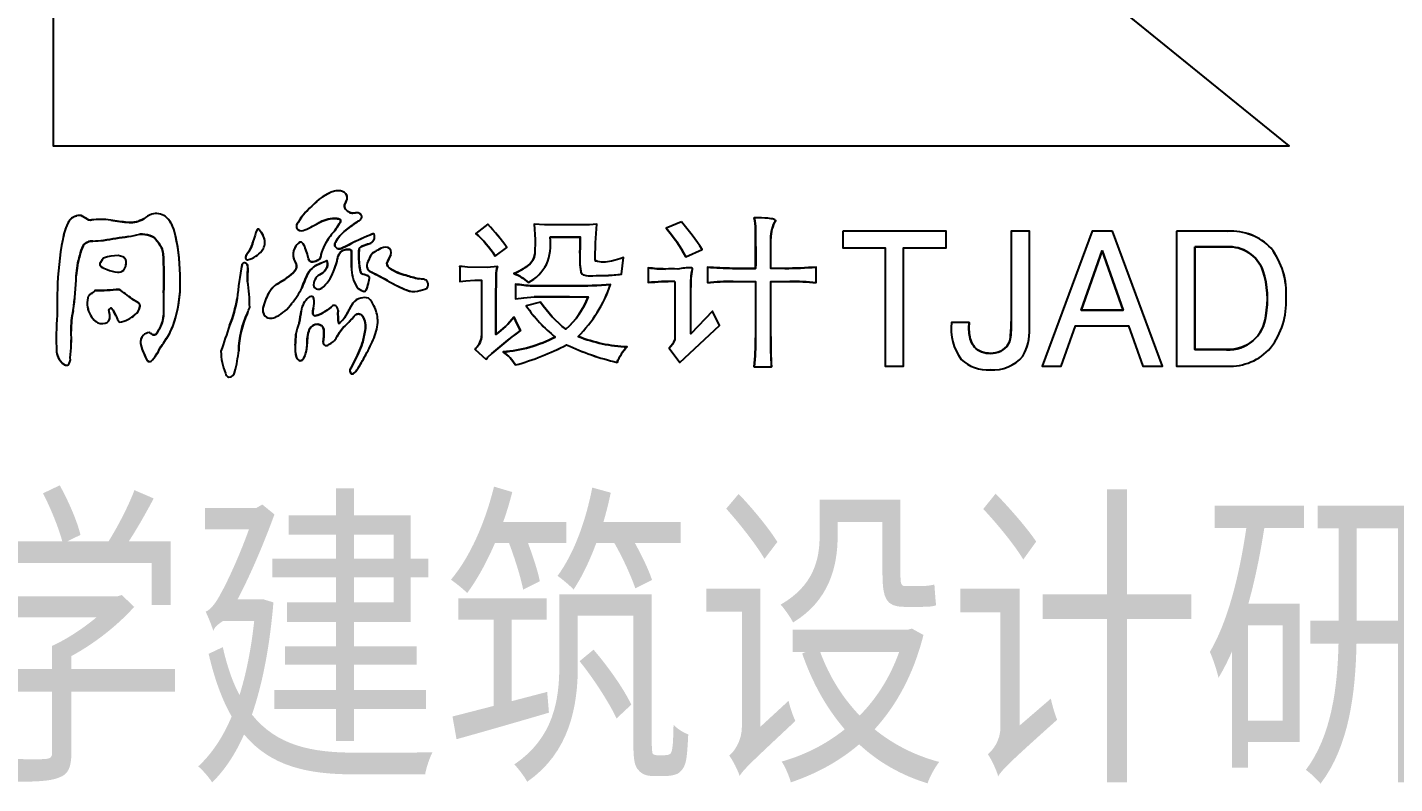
# Model space of a CAD drawing. Header units: inches. Extents: x -867 to 118033, y 946789 to 1030889.
# Drawn here: x 111656 to 114580, y 980387 to 982005 of the extents above; entities that cross this region are included whole.
import ezdxf

# ---------------------------------------------------------------- set-up
doc = ezdxf.new("R2010")
doc.units = ezdxf.units.IN
doc.header["$MEASUREMENT"] = 0
doc.styles.add('TKZ1_tjhts.shx', font='tjromant.shx', dxfattribs={"bigfont": 'tjhts.shx'})

msp = doc.modelspace()

# ---------------------------------------------------------------- linework, layer by layer
at = {"color": 7}
for p, q in [((114353.9, 981751.6), (111711.3, 983898.9)), ((111711.3, 983898.9), (111711.3, 981751.6)), ((111711.3, 981751.6), (114353.9, 981751.6)), ((113054.3, 981589.2), (113022, 981575.3)), ((112640.8, 981583.6), (112614.6, 981564.2)), ((112761.9, 981582.4), (112739.5, 981583.6)), ((112739.5, 981583.6), (112742, 981550.8)), ((112781.4, 981582.2), (112761.9, 981582.4)), ((112808.2, 981582.2), (112781.4, 981582.2)), ((112836.4, 981582.2), (112808.2, 981582.2)), ((112858.2, 981582.7), (112836.4, 981582.2)), ((112873.7, 981583.6), (112858.2, 981582.7)), ((112871, 981544.3), (112873.7, 981583.6)), ((113620.6, 981568.6), (113399.3, 981568.6)), ((113399.3, 981568.6), (113399.3, 981533.6)), ((113620.6, 981533.6), (113620.6, 981568.6)), ((113799, 981568.6), (113759.6, 981568.6)), ((113759.6, 981568.6), (113759.6, 981376)), ((113799, 981360.2), (113799, 981568.6)), ((113932.9, 981568.6), (113825.8, 981280.3)), ((113976.1, 981568.6), (113932.9, 981568.6)), ((114083.5, 981280.3), (113976.1, 981568.6)), ((114223.1, 981568.6), (114113.3, 981568.6)), ((114113.3, 981568.6), (114113.3, 981280.3)), ((112656.2, 981515.6), (112681.4, 981533.9)), ((112742, 981550.8), (112741, 981520.1)), ((112869.9, 981511.5), (112871, 981544.3)), ((113063.6, 981514.3), (113099.1, 981529.6)), ((113245.6, 981489.3), (113245.6, 981553.1)), ((113399.3, 981533.6), (113490.3, 981533.6)), ((113490.3, 981533.6), (113490.3, 981280.3)), ((113529.6, 981280.3), (113529.6, 981533.6)), ((113529.6, 981533.6), (113620.6, 981533.6)), ((114152.5, 981535.3), (114152.5, 981315.5)), ((114219.9, 981535.3), (114152.5, 981535.3)), ((111815.5, 981507.9), (111811.9, 981501.7)), ((111818.4, 981510.9), (111815.5, 981507.9)), ((111827, 981514.3), (111818.4, 981510.9)), ((111834.3, 981515.8), (111827, 981514.3)), ((111849.9, 981516.6), (111834.3, 981515.8)), ((111859.7, 981514.3), (111849.9, 981516.6)), ((112870.2, 981507.8), (112869.9, 981511.5)), ((112870.6, 981505.9), (112870.2, 981507.8)), ((112874.7, 981504), (112870.6, 981505.9)), ((112883.6, 981502.4), (112874.7, 981504)), ((112892.2, 981502.7), (112883.6, 981502.4)), ((112904.6, 981504.8), (112892.2, 981502.7)), ((112913.1, 981507), (112904.6, 981504.8)), ((112922.9, 981510.1), (112913.1, 981507)), ((112930.8, 981512.9), (112922.9, 981510.1)), ((112926.2, 981476.8), (112930.8, 981512.9)), ((113954.4, 981527.3), (113909.2, 981400.1)), ((113999, 981400.1), (113954.4, 981527.3)), ((112580.7, 981493.5), (112580.7, 981461.6)), ((112585.3, 981493.5), (112580.7, 981493.5)), ((112596.9, 981492.1), (112585.3, 981493.5)), ((112639.4, 981491.1), (112596.9, 981492.1)), ((112660.9, 981493.5), (112639.4, 981491.1)), ((112983.4, 981490.7), (112983.4, 981458.8)), ((113109.9, 981492.1), (113109.9, 981458.8)), ((113275.4, 981489.3), (113245.6, 981489.3)), ((113342.8, 981458.8), (113342.8, 981492.1)), ((112580.7, 981461.6), (112593.6, 981462.7)), ((112593.6, 981462.7), (112612.4, 981464.2)), ((112612.4, 981464.2), (112626.9, 981464.4)), ((112626.9, 981464.4), (112627, 981345.1)), ((112699.5, 981456.1), (112699.5, 981424.1)), ((113040.4, 981461.6), (113040.4, 981336.8)), ((113074.4, 981349.3), (113074.4, 981448.2)), ((113165.4, 981461.5), (113213.2, 981461.6)), ((113213.2, 981461.6), (113213.2, 981340.9)), ((113245.6, 981461.6), (113286, 981461.6)), ((113245.6, 981343.7), (113245.6, 981461.6)), ((112699.5, 981424.1), (112717.3, 981426.6)), ((112717.3, 981426.6), (112739.6, 981428.2)), ((112753.4, 981417.2), (112722.6, 981408.9)), ((111830.1, 981400.5), (111834.7, 981404.8)), ((111834.7, 981404.8), (111839, 981400.2)), ((113120.7, 981397.8), (113074.4, 981349.3)), ((113136.1, 981367.3), (113120.7, 981397.8)), ((113909.2, 981400.1), (113999, 981400.1)), ((113051.2, 981288.3), (113136.1, 981367.3)), ((113669.8, 981373.7), (113632.2, 981373.7)), ((113866.3, 981280.3), (113897.1, 981366.4)), ((113897.1, 981366.4), (114010.5, 981366.4)), ((114010.5, 981366.4), (114041.1, 981280.3)), ((112613.1, 981316), (112636.2, 981295.2)), ((113028.1, 981318.7), (113051.2, 981288.3)), ((114152.5, 981315.5), (114219.9, 981315.5)), ((113210.1, 981278.6), (113247.2, 981278.6)), ((113490.3, 981280.3), (113529.6, 981280.3)), ((113825.8, 981280.3), (113866.3, 981280.3)), ((114041.1, 981280.3), (114083.5, 981280.3)), ((114113.3, 981280.3), (114221.6, 981280.3))]:
    msp.add_line(p, q, dxfattribs=at)
msp.add_lwpolyline([(111711.3, 983898.9), (111711.3, 981751.6), (114353.9, 981751.6), (113696.4, 982285.8, -0.02734)], format="xyb", dxfattribs=at)
for points in [[(112264.1, 981622.1, 0.093827), (112231.6, 981582.2, 0.302072), (112233.9, 981572.2, 0.296548), (112249.4, 981571.6, 0.04254), (112281.7, 981588.5, -0.129019), (112317.5, 981595.8, -0.117204), (112324.7, 981593.7, -0.328405), (112324.9, 981587.7, -0.051459), (112306.5, 981562.3, 0.085646), (112284.7, 981523.5, 0.031903), (112283.1, 981516.3, -0.315533), (112275.5, 981506, -0.134544), (112263.7, 981503.5, -0.408117), (112257.2, 981510.1, 0.035639), (112249.6, 981534.2, 0.084333), (112243.4, 981544.2, 0.358627), (112237.6, 981545, 0.227473), (112224.2, 981519.1, 0.148882), (112228.8, 981502.7, -0.254787), (112230.5, 981488.4, -0.110418), (112215.7, 981472.6, -0.032156), (112189.9, 981455.7, 0.122106), (112174.1, 981439.8, 0.074479), (112159.4, 981403.9, 0.233421), (112164.5, 981386.8, 0.316166), (112188.6, 981386.2, 0.122903), (112221, 981413.9, 0.056501), (112242.7, 981447.2, -0.025506), (112256.2, 981479.4, -0.174643), (112283.3, 981500.2, 0.004602), (112296.4, 981506, -0.251477), (112293.4, 981485.9, -0.130218), (112280.8, 981475.8, 0.16089), (112270.5, 981465.1, 0.172735), (112268.4, 981450.7, 0.448793), (112285.3, 981447.2, 0.141971), (112310.3, 981482.5, 0.057248), (112320.1, 981513.6, -0.334885), (112335.7, 981529.3, -0.076773), (112344.7, 981529.9, -0.545841), (112348.7, 981524.8, -0.008092), (112348.7, 981491.5, 0.139136), (112360.7, 981449.5, 0.144746), (112374.2, 981440.4, 0.355116), (112381, 981443.5, 0.046986), (112386, 981461.8, 0.052614), (112387.8, 981468.7, 0.237681), (112384.5, 981473.2, 0.025436), (112375.3, 981476.2, -0.354836), (112367.5, 981484.9, -0.049448), (112364.8, 981515.8, -0.035628), (112365, 981527.1, -0.387964), (112372.2, 981536.7, -0.009611), (112387.5, 981542.3, 0.187317), (112396.8, 981550.3, 0.232403), (112397.2, 981562.7, 0.143525), (112395, 981563.2, 0.022411), (112345.2, 981540.8, -0.00319), (112326.8, 981532.1, -0.206179), (112319.1, 981531.5, -0.165764), (112313.6, 981537.1, -0.217969), (112314.6, 981544.9, -0.110096), (112337, 981571, -0.031862), (112364, 981590.7, 0.078929), (112370.6, 981596.7, 0.264707), (112371, 981601, 0.034215), (112367.5, 981606, 0.174735), (112362.4, 981608, 0.001752), (112353.7, 981607.6, -0.177458), (112342.7, 981610.5, -0.140307), (112334.8, 981618.4, -0.275752), (112337.2, 981631, 0.167681), (112339.3, 981644.5, 0.301407), (112325.1, 981655, 0.08311), (112312.4, 981654.7, 0.130737)], [(111950.7, 981600.7, 0.215782), (111921.7, 981605.4, 0.067417), (111904.6, 981595.5, -0.168397), (111870.5, 981587.8, -0.018722), (111834, 981592.4, 0.069135), (111793.1, 981593, -0.211583), (111782.1, 981595.8, 0.012327), (111771, 981602.2, 0.18165), (111761.2, 981601.4, 0.234564), (111743.2, 981587.8, 0.06939), (111731.5, 981551.4, 0.040114), (111720, 981443.1, 0.00862), (111719.5, 981389.3, 0.034302), (111718.5, 981310.9, 0.240525), (111736.2, 981283, 0.151405), (111742.1, 981282.2, 0.254247), (111747.6, 981297.9, 0.038225), (111749.6, 981355.4, -0.061608), (111753.9, 981399.5, 0.026815), (111760.4, 981473.5, -0.054652), (111767.8, 981517.1, -0.028262), (111774.9, 981537.7, -0.253686), (111796, 981547.9, 0.007206), (111819, 981549.3, -0.006599), (111871.8, 981557.4, 0.009999), (111896.4, 981562.4, -0.062381), (111917, 981559.7, -0.15567), (111930, 981551.8, -0.051163), (111942.9, 981533.8, -0.102101), (111945.9, 981521, -0.03095), (111947.3, 981437.3, 0.010088), (111946.7, 981390.5, -0.131285), (111940, 981363.4, -0.019629), (111932.7, 981350.9, -0.485137), (111923.1, 981348.1, 0.001583), (111916.2, 981352.2, 0.165296), (111904, 981346.3, 0.24859), (111897.8, 981328.6, 0.066176), (111905.5, 981306.4, 0.038595), (111911.3, 981293.3, 0.378365), (111920.7, 981290.7, 0.077759), (111939.9, 981319.4, 0.016012), (111958.1, 981347.2, 0.054651), (111971.8, 981379.8, 0.087206), (111982.3, 981475.9, 0.064902), (111969.6, 981570.9, 0.144064)], [(113054.3, 981589.2), (113022, 981575.3, -0.049542), (113063.6, 981514.3), (113099.1, 981529.6, 0.030356)], [(113163.7, 981489.4, -0.019379), (113109.9, 981492.1), (113109.9, 981458.8, -0.02608), (113165.4, 981461.5), (113213.2, 981461.6), (113213.2, 981340.9, -0.021278), (113210.1, 981278.6), (113247.2, 981278.6, -0.017067), (113245.6, 981343.7), (113245.6, 981461.6), (113285.5, 981461.6, -0.024313), (113342.8, 981458.8), (113342.8, 981492.1, -0.018656), (113275.4, 981489.3), (113245.6, 981489.3), (113245.6, 981553.1, -0.143011), (113256.4, 981591.9, 0.162811), (113246.2, 981595.6, 0.035376), (113219, 981597.4, 0.004148), (113210.1, 981597.5, -0.046173), (113213, 981572.9, -0.00345), (113213.2, 981489.3, -0.001359)], [(112137.6, 981543.7, -0.130766), (112136.1, 981538.4, -0.049), (112127.3, 981522.4, 0.175351), (112122.3, 981511.2, 0.389375), (112126.5, 981507.7, 0.146359), (112144.1, 981515.6, 0.079034), (112157, 981526.6, 0.101244), (112162.8, 981537.6, 0.132531), (112162.9, 981552.2, 0.067751), (112158.6, 981562.6, 0.050259), (112150.9, 981572.8, 0.454265), (112147.3, 981572.4, 0.06765), (112143, 981560.5, 0.007561)], [(112656.2, 981515.6), (112681.4, 981533.9, 0.028783), (112640.8, 981583.6), (112614.6, 981564.2, -0.06685)], [(112742, 981550.8), (112741, 981520.1, -0.202539), (112727.4, 981496.2, -0.066868), (112696.4, 981478.3, -0.101276), (112727.2, 981458.8, 0.145344), (112765.7, 981497.7, 0.140249), (112773.5, 981555.9, -0.003162), (112838.3, 981555.9, -0.016144), (112837.2, 981522, 0.052901), (112839.3, 981482.2, 0.214665), (112844.5, 981475.4, 0.093296), (112846, 981475.5, 0.137117), (112864.8, 981473.6, 0.000424), (112894.5, 981474.3, 0.022294), (112926.2, 981476.8), (112930.8, 981512.9), (112922.9, 981510.1), (112913.1, 981507), (112904.6, 981504.8), (112892.2, 981502.7), (112883.6, 981502.4), (112870.9, 981504.7), (112869.9, 981509.5), (112871, 981544.3), (112873.7, 981583.6), (112858.2, 981582.7), (112836.4, 981582.2), (112808.2, 981582.2), (112781.4, 981582.2), (112761.9, 981582.4), (112739.5, 981583.6)], [(113759.6, 981376, -0.040499), (113757.4, 981337.6, -0.3078), (113726.3, 981308.6, -0.189438), (113687.3, 981315.4, -0.186489), (113671.1, 981342.6, -0.07743), (113669.8, 981373.7), (113632.2, 981373.7, 0.198241), (113652.7, 981294.8, 0.214326), (113714.8, 981272.6, 0.249549), (113784.6, 981301.6, 0.135294), (113799, 981360.2), (113799, 981568.6), (113759.6, 981568.6)], [(114113.3, 981568.6), (114113.3, 981280.3), (114221.6, 981280.3, 0.229129), (114314.3, 981319.3, 0.179316), (114347.5, 981425.9, 0.181564), (114315.5, 981532.6, 0.220204), (114223.1, 981568.6)], [(112430.3, 981460.7, 0.027579), (112467.4, 981442.6, 0.154526), (112490.1, 981440.9, 0.082415), (112510.8, 981447.3, 0.312986), (112511.5, 981460.1, 0.221824), (112504.6, 981466, 0.031656), (112493, 981466.7, -0.00721), (112464.9, 981474.6, -0.071904), (112432.3, 981488.1, -0.267193), (112424.7, 981500.4, -0.023267), (112433.2, 981518.6, 0.395574), (112426.4, 981534.3, 0.188464), (112408.5, 981530.2, 0.051998), (112395.4, 981522.9, 0.108508), (112385.7, 981507.6, 0.200123), (112381.8, 981492.3, 0.191616), (112389.2, 981482.4, -0.01282)], [(114152.5, 981535.3), (114219.9, 981535.3, -0.337188), (114298, 981484.2, -0.124189), (114303.9, 981387.5, -0.40123), (114219.9, 981315.5), (114152.5, 981315.5)], [(111849.9, 981516.6), (111834.3, 981515.8), (111827, 981514.3), (111818.4, 981510.9), (111815.5, 981507.9), (111811.9, 981501.7, 0.333571), (111812.9, 981493.1, 0.045952), (111826.4, 981486.7, 0.064784), (111848.3, 981481.1, 0.210865), (111861.9, 981485.5, 0.127927), (111866.7, 981497, 0.211886), (111864.6, 981510.6, 0.12013), (111859.7, 981514.3)], [(112127.5, 981492.5, 0.313541), (112121.2, 981501, 0.335576), (112114.8, 981497.4, 0.015792), (112104.2, 981424.6, -0.057755), (112088.3, 981367.4, 0.000363), (112069.8, 981312.2, 0.094511), (112079.3, 981265.4, 0.230423), (112086.7, 981256.3, 0.369117), (112099.6, 981268.4, 0.039319), (112107.7, 981313.3, -0.109188), (112126.7, 981393.8, 0.00425), (112131.3, 981405.8, 0.032369), (112126.9, 981461.7, -0.025515)], [(112639.4, 981491.1), (112596.9, 981492.1), (112585.3, 981493.5), (112580.7, 981493.5), (112580.7, 981461.6), (112593.6, 981462.7), (112612.4, 981464.2), (112626.9, 981464.4), (112627, 981345.3, -0.223037), (112614.6, 981318.7, -0.003297), (112613.1, 981316), (112636.2, 981295.2, 0.201777), (112640.8, 981299.3, -0.033526), (112710.3, 981356.2, -0.02738), (112696.4, 981385.3, -0.067274), (112657.8, 981347.9, -0.004515), (112658.3, 981474.9, -0.051491), (112660.9, 981493.5)], [(113040.4, 981461.6), (113040.4, 981336.8, -0.094232), (113028.1, 981318.7), (113051.2, 981288.3), (113136.1, 981367.3), (113120.7, 981397.8), (113074.4, 981349.3), (113074.4, 981448.2, -0.058001), (113078.1, 981488.9, 0.319569), (113076.3, 981490.6, 0.045142), (113046.6, 981487.8, 0.020451), (113020.2, 981488, -0.034776), (112983.4, 981490.7), (112983.4, 981458.8, -0.030546)], [(111839, 981400.2, -0.039434), (111845.4, 981386.9, 0.054133), (111852.6, 981374, 0.123184), (111886.6, 981390.4, 0.140353), (111896.7, 981406.8, 0.284617), (111893.6, 981415.3, -0.012464), (111879.4, 981424.3, 0.016141), (111851.9, 981444.5, -0.029736), (111800.7, 981442.2, -0.149024), (111792.1, 981435.4, 0.190304), (111785.1, 981426.6, 0.089845), (111784.5, 981406.6, 0.171078), (111802.3, 981375.4, 0.249801), (111822, 981372.3, 0.378768), (111832.3, 981384.9, 0.031236), (111830.1, 981400.5), (111834.7, 981404.8)], [(112824.8, 981451.9, -0.002263), (112735.7, 981452.1, -0.028919), (112699.5, 981455.9), (112699.5, 981424.1), (112717.3, 981426.6), (112739.6, 981428.2, -0.001197), (112815, 981428.3, 0.000411), (112855.2, 981428.3, -0.117897), (112807.4, 981359, -0.081518), (112753.4, 981417.2), (112722.6, 981408.9, 0.067412), (112784.3, 981342.4, -0.099344), (112673.2, 981310.5, -0.117302), (112699.5, 981282.7, 0.051291), (112809, 981325.7, 0.052048), (112916.9, 981288.3, -0.102524), (112938.5, 981321.5, -0.086164), (112833.7, 981343.7, 0.112398), (112903, 981454.7, -0.018709)], [(112385.3, 981425.4, 0.188222), (112369, 981425.5, 0.20573), (112351.8, 981414.7, 0.018376), (112339.4, 981393, -0.117409), (112321.8, 981371.1, -0.060927), (112320.2, 981399, 0.215117), (112315.7, 981409.1, 0.470033), (112305.7, 981406.1, -0.045545), (112287.4, 981394.3, -0.074224), (112273.6, 981388.3, -0.568137), (112266.3, 981394.5, -0.07678), (112267.6, 981404.3, 0.100197), (112268.2, 981425.1, 0.387299), (112262.2, 981429.4, 0.118665), (112256.9, 981426.9, 0.185429), (112241.2, 981398.1, -0.018374), (112236.9, 981373, 0.026924), (112229.9, 981348.6, -0.013447), (112228.5, 981325.2, 0.097057), (112231.3, 981298.6, 0.277047), (112239.3, 981291.9, 0.192921), (112246.3, 981296, 0.125735), (112254, 981326, -0.084178), (112258.7, 981358.6, -0.292454), (112276.3, 981369.7, -0.427415), (112289.7, 981355.7, -0.039723), (112288.4, 981331.3, 0.744354), (112300.1, 981326.5, 0.173973), (112317.6, 981342.6, -0.079593), (112334.6, 981365.9, 0.037997), (112354.9, 981387.4, -0.536451), (112372.4, 981387.1, -0.220641), (112377.9, 981356.8, -0.033334), (112372, 981328.5, -0.02197), (112354.8, 981289.6, -0.036413), (112345.6, 981272, 0.059035), (112345.3, 981271, 0.221247), (112348.6, 981264.1, 0.229092), (112351.5, 981263.7, 0.104052), (112358.2, 981268.9, 0.039622), (112379.4, 981304.7, 0.031663), (112397.5, 981341.1, 0.083922), (112405.2, 981378.4, 0.095464), (112397, 981409.3, 0.118136)]]:
    msp.add_lwpolyline(points, format="xyb", close=True, dxfattribs=at)
for points in [[(113399.3, 981568.6), (113399.3, 981533.6), (113490.3, 981533.6), (113490.3, 981280.3), (113529.6, 981280.3), (113529.6, 981533.6), (113620.6, 981533.6), (113620.6, 981568.6)], [(113976.1, 981568.6), (113932.9, 981568.6), (113825.8, 981280.3), (113866.3, 981280.3), (113897.1, 981366.4), (114010.5, 981366.4), (114041.1, 981280.3), (114083.5, 981280.3)], [(113954.4, 981527.3), (113999, 981400.1), (113909.2, 981400.1)]]:
    msp.add_lwpolyline(points, close=True, dxfattribs=at)
for centre, radius, start, end in [((112349.5, 981547.6), 113.4, 109.1475, 138.9413), ((112319.8, 981616.7), 38.7, 82.1361, 101.1399), ((112324.3, 981639.1), 16, 19.8745, 86.9673), ((112318.6, 981640.8), 21.1, 332.0783, 10.1537), ((112353.1, 981516.3), 138.3, 130.0963, 150.3716), ((112346.5, 981622.7), 12.5, 138.4495, 200.1147), ((112352.5, 981628.2), 20.3, 209.0736, 241.021), ((111868, 981527.6), 138.6, 154.6168, 170.1026), ((111765.9, 981576.4), 25.4, 100.5493, 155.489), ((111767.1, 981588.9), 13.9, 73.9384, 115.1205), ((111646.2, 981372.6), 261.3, 57.9578, 61.4855), ((111790.8, 981606.7), 13.9, 244.916, 279.4888), ((111811.4, 981445.3), 148.8, 81.2482, 97.0675), ((111913.2, 982077.4), 491.4, 260.7282, 265.3405), ((111876.4, 981640.8), 53.3, 266.6633, 301.9308), ((111949.7, 981537.5), 73.5, 112.4138, 127.8412), ((111930.9, 981571), 35.7, 56.361, 105.0678), ((111909.5, 981553.7), 62.5, 13.7092, 48.7648), ((112166.2, 981769.2), 214.4, 292.8223, 302.5658), ((112313.4, 981523.9), 72, 86.7683, 116.1748), ((112192.8, 981664.1), 152.6, 318.166, 329.9491), ((112316.7, 981579.6), 16.2, 60.6449, 87.3841), ((112320.7, 981590.6), 5.11, 325.6252, 38.347), ((112505.1, 981369.1), 262.7, 122.4633, 129.7631), ((112352.1, 981624.1), 16.6, 235.3134, 269.6983), ((112409.8, 980369.6), 1239.3, 92.2365, 92.6707), ((112362.2, 981600), 8.01, 49.0264, 95.755), ((112348.6, 981614.2), 28.1, 303.3087, 321.3605), ((112332.7, 981577.6), 44.9, 33.2088, 39.3453), ((112367, 981599.2), 4.4, 324.3432, 41.0662), ((112586, 981191.2), 614.6, 33.4061, 40.3611), ((113210.3, 981058.5), 539, 89.0741, 90.0248), ((113078.8, 981569.5), 134.2, 1.4454, 12.0201), ((113219.7, 981404.7), 192.8, 82.0921, 90.1964), ((113317.4, 981554), 71.9, 148.1785, 180.7336), ((113245.8, 981578.6), 17, 51.6598, 88.6489), ((112152.4, 979549.7), 2027.2, 97.9552, 99.4675), ((111761, 982173.5), 626, 280.1984, 282.49), ((111896.3, 981478.7), 83.7, 75.161, 89.9474), ((111911.1, 981535.4), 25, 40.8722, 74.565), ((111611.6, 981474.7), 370.7, 0.1786, 14.6503), ((112697.2, 981375.8), 584.2, 161.5651, 163.2979), ((112188.8, 981550.3), 47, 152.6378, 167.4631), ((112149.3, 981571.1), 2.37, 36.9219, 158.8207), ((112103.8, 981529.4), 64, 34.6901, 42.2935), ((112122.5, 981541.5), 41.8, 14.7604, 35.6224), ((112240.3, 981579), 9.29, 142.2512, 226.8898), ((112242.1, 981583.8), 14.2, 234.8579, 300.9284), ((112408.1, 981479.9), 130.8, 140.9736, 160.5544), ((112384.4, 981507.7), 79.1, 126.7989, 151.9298), ((112620, 980996.7), 609.5, 111.8857, 116.8001), ((112395.3, 981559.2), 4.04, 62.1726, 128.7074), ((112384.4, 981556.9), 14.1, 330.8324, 24.3687), ((112454.6, 981384.8), 240.4, 32.9673, 48.2654), ((112229.1, 981206.7), 558.2, 35.8756, 42.4704), ((112735.7, 981335.1), 373.7, 28.6579, 40.0028), ((107155.3, 981517.2), 6057.9, 359.73634, 0.52696), ((114230.4, 981450.8), 118, 43.8554, 93.5297), ((112399.3, 981425.9), 679.5, 169.3532, 178.5417), ((111952.8, 981464.9), 192.3, 157.7458, 164.2213), ((111794.8, 981523.4), 24.5, 87.3628, 144.3023), ((111756.5, 982346.7), 799.8, 272.831, 274.4824), ((111848.5, 981480), 108.6, 29.6487, 41.3642), ((111913.4, 981520.1), 32.5, 1.6517, 24.9706), ((112050.4, 981575.2), 93.3, 325.5426, 336.7635), ((112126.9, 981543.9), 10.7, 328.9307, 358.7309), ((112133, 981546.3), 31.1, 320.4647, 343.5894), ((112135.8, 981545.1), 28, 344.4478, 14.6457), ((112257.9, 981518.1), 33.7, 128.9893, 173.5821), ((112240, 981541.1), 4.62, 42.2238, 134.9491), ((112217.3, 981520.9), 35, 19.7615, 41.7667), ((112083.9, 981469.3), 178, 13.2261, 20.8557), ((112322.6, 981539.9), 9.47, 148.0295, 197.2149), ((112324.4, 981542.4), 12.1, 206.2393, 243.8873), ((112322.3, 981540.8), 9.75, 250.905, 297.5047), ((112338.4, 981511.1), 18.4, 98.2621, 166.527), ((111656.3, 982979), 1594.7, 294.8621, 295.5931), ((112341.9, 981500.4), 29.6, 84.5935, 102.1541), ((112345.1, 981526.1), 3.82, 21.6026, 95.1427), ((111319.3, 981506.1), 1029.5, 359.1889, 1.1919), ((112444.2, 981519.6), 79.5, 171.7867, 182.7924), ((112373.9, 981528), 8.89, 101.2006, 160.3988), ((112523.8, 981140.9), 423.9, 108.8221, 110.9686), ((112381.8, 981558.3), 17, 288.0948, 330.936), ((112437, 981464.1), 72, 113.305, 125.2113), ((112422.6, 981509.3), 25.3, 81.2357, 123.9277), ((112421.5, 981522.8), 12.5, 340.3263, 66.6562), ((112667.9, 981540.3), 106.8, 336.4349, 8.3694), ((112805.9, 976437), 5119, 89.6376, 90.3624), ((112313.8, 981555), 524.4, 356.3965, 0.096), ((114225.4, 981458.4), 77.1, 19.5553, 94.0892), ((114189.4, 981436.6), 158.4, 356.11, 37.2729), ((111963.1, 981461.6), 203, 164.1083, 176.6211), ((111818.1, 981498.1), 7.23, 149.7671, 223.5559), ((111854.5, 981502.3), 13.1, 39.402, 66.8025), ((111850.4, 981501.4), 17, 344.8354, 32.6883), ((111271.2, 981468.3), 676.8, 357.377, 4.468), ((112120.4, 981495), 6.13, 82.3692, 156.5712), ((112118.2, 981492.3), 9.27, 350.7614, 71.0034), ((112126.3, 981511.8), 4.03, 157.4294, 272.9815), ((112140.3, 981510), 18.1, 136.232, 169.297), ((112122.2, 981541.1), 33.6, 277.4205, 310.727), ((112116.1, 981561.4), 53.7, 301.4597, 319.5353), ((112253.4, 981518.5), 29.2, 173.2102, 212.6053), ((112216.5, 981494.1), 15.1, 337.9709, 35.1472), ((112298.5, 981452.2), 50.3, 107.5904, 147.216), ((112263.8, 981510.1), 6.64, 180.6502, 269.4551), ((112265.1, 981526.1), 22.7, 266.6755, 297.3265), ((112271.9, 981516.6), 11.2, 288.3268, 346.057), ((112340.1, 981507.3), 57.6, 163.712, 173.4114), ((111973.3, 982215.6), 779.7, 293.4238, 294.4784), ((112276.1, 981498.7), 21.5, 323.2706, 19.7339), ((112180.1, 981540.6), 142.6, 335.9437, 349.7991), ((112521.6, 981513.8), 156.8, 179.2992, 191.5981), ((112402.1, 981495.3), 20.5, 143.1721, 188.4389), ((112425.4, 981493.1), 42.3, 135.1005, 159.8718), ((112625, 981418), 216.6, 152.3131, 157.6446), ((112439.1, 981500.9), 14.4, 181.9526, 241.7908), ((112705.9, 981524.3), 35.4, 307.403, 353.2021), ((113025.9, 981511.8), 188.9, 176.8776, 188.5048), ((111067.5, 981497.1), 693.4, 351.9097, 358.0537), ((111854.4, 981563.4), 81.7, 239.4318, 249.9559), ((111858.7, 981567.9), 87.3, 248.3359, 263.1626), ((111850.1, 981498.7), 17.6, 263.9496, 311.5786), ((111842.2, 981500.6), 24.8, 322.4105, 351.5708), ((111703.7, 981457.8), 279.2, 344.5686, 3.725), ((113261.6, 981293.9), 1164.7, 169.9373, 173.5564), ((112428.3, 981470.9), 301.6, 176.2285, 181.7493), ((112072, 981664.4), 239.7, 299.4673, 306.8343), ((112187.6, 981513.6), 49.7, 304.4024, 329.6063), ((112565.4, 981330.9), 343, 154.336, 160.1802), ((112291.9, 981455), 23.7, 118.0768, 154.6368), ((112268.1, 981504.7), 31.5, 293.6395, 323.3164), ((112236.8, 981507.9), 77.7, 308.622, 340.9434), ((112428.7, 981491.6), 79.9, 180.0575, 211.7418), ((112376.8, 981485.4), 9.32, 199.3444, 249.1336), ((112350, 981385), 94.6, 69.3771, 75.6628), ((112398, 981496.7), 16.8, 194.9179, 248.8939), ((112381.7, 981467.6), 6.15, 10.058, 74.5038), ((111987.5, 980669.7), 906.6, 60.7604, 63.5026), ((112495.5, 981594.1), 123.4, 239.2109, 255.6618), ((112753, 982444), 1011.3, 253.4506, 255.103), ((119691.2, 981384), 7033.5, 179.2596, 180.29427), ((112749.6, 981471.6), 91.4, 166.1527, 177.9433), ((112645.1, 981602.6), 134.5, 292.403, 307.7053), ((112664.2, 981393.3), 90.9, 46.1401, 69.2721), ((112681, 981543.2), 96.2, 298.6904, 331.7691), ((112849.5, 981484.6), 10.5, 184.3607, 241.5966), ((112845, 981479.4), 4.02, 262.09, 283.4103), ((112858.7, 981508.3), 35.2, 248.7591, 279.9892), ((112455.2, 998934.3), 17465.5, 271.34405, 271.44129), ((112882.3, 981831.1), 356.9, 271.9513, 277.0598), ((113021, 981753.6), 265.6, 261.8656, 269.8324), ((113031.3, 981165.6), 322.6, 87.2808, 91.967), ((113076.6, 981324.7), 165.9, 90.3127, 100.4345), ((113251.1, 981453), 176.8, 168.7607, 181.5391), ((113076, 981488.5), 2.06, 326.4932, 98.9907), ((113171.6, 982184.4), 695, 264.9091, 269.3499), ((113203.9, 990602), 9112.7, 269.74672, 270.05812), ((113271.8, 982392.7), 903.4, 270.2276, 274.5029), ((114109.3, 981424.2), 198.1, 349.3214, 17.6385), ((113282.3, 981403.4), 1562.8, 178.5417, 180.5171), ((111785.3, 981452.8), 18.7, 291.4764, 325.3806), ((111806.9, 981873.9), 431.8, 269.1798, 275.9928), ((111553.3, 981009.4), 527.7, 51.8352, 55.5341), ((111697.4, 981399.2), 434, 0.8698, 8.2857), ((112214, 981416), 46.5, 121.276, 149.4952), ((112085, 981525.8), 176.1, 320.5442, 333.4796), ((112289.6, 981454.9), 21.7, 151.8893, 191.0904), ((112278.4, 981456.5), 11.6, 209.8541, 306.535), ((112382.9, 981467.7), 28.7, 219.2884, 252.2329), ((112375.6, 981446.2), 5.99, 255.826, 345.2835), ((112286.8, 981479.1), 100.7, 339.9904, 350.0828), ((112353.9, 981473.6), 34.2, 339.7651, 351.8123), ((112612.6, 981787.5), 374.2, 240.8423, 246.9821), ((112481.5, 981477.6), 37.7, 246.1825, 283.0976), ((112481, 981506.4), 66.2, 277.8691, 296.7147), ((112493.7, 981374.9), 91.8, 83.2252, 90.4778), ((112501.7, 981455.6), 10.8, 24.6287, 74.657), ((112501.9, 981454.3), 11.3, 321.8681, 31.3857), ((112750.1, 981766.9), 315.2, 260.6646, 267.3749), ((112805.4, 991293.7), 9841.8, 269.59419, 270.11279), ((112826.7, 982498.3), 1046.4, 269.8926, 274.1798), ((112624.7, 981551.5), 294.7, 315.16, 340.812), ((113034.7, 980993.6), 468, 89.2916, 96.29), ((113163.7, 980928.7), 532.8, 89.8215, 95.7973), ((113285.6, 980871.3), 590.2, 84.4426, 89.9661), ((111840.1, 981414.8), 56.2, 167.8136, 188.3494), ((111799.7, 981422.1), 15.3, 119.847, 162.946), ((112066.4, 981705), 337.3, 236.3211, 238.8068), ((111888.3, 981408.6), 8.56, 338.3451, 66.3102), ((113106.1, 981399.7), 1159.5, 178.1439, 180.508), ((111849.7, 981464.7), 257.7, 337.821, 351.0428), ((112286.6, 981372.9), 131, 149.3751, 164.7886), ((112149.2, 981465.1), 88.2, 296.4929, 324.5197), ((112286.5, 981392), 45.7, 130.3229, 172.399), ((112264.7, 981417.2), 12.4, 101.6081, 128.6776), ((112262.9, 981423.9), 5.48, 5.9129, 97.3227), ((112216.3, 981416.3), 52.6, 346.7379, 8.9252), ((112641.9, 981235.4), 341.1, 148.2712, 153.1409), ((112373, 981400.1), 25.7, 98.8292, 145.3302), ((112377, 981404.6), 22.4, 68.0906, 110.7291), ((112357.6, 981392.9), 42.7, 22.635, 49.585), ((112802.1, 965677.6), 15750.7, 89.95285, 90.22719), ((112957.8, 981552.5), 245.1, 213.5057, 232.147), ((112686.3, 981493.7), 181.1, 311.9491, 338.845), ((112835.1, 1005856), 24427.7, 269.95285, 270.04715), ((114187, 981417.4), 160.7, 322.3716, 3.0358), ((112289.4, 981342.5), 571.8, 175.3057, 183.1641), ((111930, 981359.8), 180.5, 167.306, 181.4077), ((111837.6, 981416.3), 54.1, 190.3983, 229.2307), ((111820, 981384.4), 12.3, 279.2532, 7.1765), ((111706.4, 981375.1), 126.3, 4.9458, 11.6206), ((111758.4, 981353.1), 93.3, 21.2443, 30.2772), ((111908.3, 981413.5), 68.3, 202.909, 215.3033), ((111836.8, 981450.2), 77.8, 281.7151, 309.8053), ((111863, 981416.2), 35, 312.4733, 342.0392), ((111892.6, 981389.5), 54.1, 333.6851, 359.9239), ((111816.4, 981425.8), 162.1, 330.995, 344.8502), ((112299.3, 981310.6), 191.5, 154.2713, 179.1966), ((111423.8, 981671.9), 755.9, 338.4131, 339.3872), ((112179.3, 981400.6), 20.2, 160.684, 222.9406), ((112177, 981403.6), 20.9, 233.3354, 303.5162), ((111897.8, 981444.1), 346.5, 348.1643, 352.3673), ((112298.6, 981395.3), 32.3, 163.9313, 186.2401), ((112271.8, 981393.5), 5.57, 197.7361, 288.4077), ((112260.4, 981437.6), 51.1, 284.965, 301.9449), ((112231.7, 981500.3), 119.8, 297.7074, 308.1383), ((112312, 981403.4), 6.83, 56.4707, 157.1709), ((112306.8, 981399.1), 13.4, 359.6902, 48.2514), ((112435.5, 981391.6), 115.5, 176.3281, 190.2743), ((112284.6, 981418.9), 60.6, 307.8792, 330.9583), ((112203.5, 981509.8), 194.7, 312.3367, 321.4868), ((112363.5, 981381.4), 10.5, 39.9238, 137.1204), ((112342.5, 981366), 36.6, 345.4189, 37.297), ((112320.9, 981372.6), 84.5, 3.9302, 25.7429), ((112538.5, 981509.2), 200.7, 306.4661, 321.8609), ((112968.9, 981497.5), 294.7, 202.3654, 208.6389), ((112999.2, 981603.5), 338.2, 215.1279, 230.5544), ((114224.2, 981395.4), 80.1, 266.8701, 354.3186), ((111373.4, 981339.5), 376.5, 353.655, 2.4112), ((111815.1, 981392.3), 21.2, 232.8455, 288.9476), ((111918.8, 981331.4), 21, 97.2673, 134.8108), ((111267, 980251.7), 1277.7, 59.0994, 59.4622), ((111777.8, 981449.5), 183.6, 326.7502, 332.7814), ((150120.4, 968606.1), 40115.9, 161.45121, 161.53441), ((112460.5, 981296), 236.6, 160.9846, 167.1536), ((112352.5, 981328.4), 98.5, 162.1479, 180.2303), ((112276.2, 981350.4), 19.3, 87.842, 154.7635), ((112276.3, 981356.3), 13.4, 6.5376, 87.4634), ((112135.7, 981351.5), 154.1, 352.4532, 2.3499), ((112398.8, 981301), 91.2, 134.6744, 152.5807), ((112163.4, 981387), 216.6, 344.3343, 351.9711), ((112291, 981382.7), 114.3, 338.6715, 357.86), ((113099, 980810.6), 669.9, 125.4743, 133.155), ((113738.1, 981359.1), 106.9, 172.1457, 216.9976), ((113770.1, 981362.3), 100.9, 173.5304, 191.2408), ((113522, 981370.5), 237.6, 352.057, 1.3336), ((113685.5, 981356.9), 113.5, 330.8186, 1.6385), ((111917.6, 981331.6), 20, 132.6351, 196.1191), ((111985.4, 981346.3), 89.3, 193.1527, 206.5867), ((111926.8, 981353.3), 6.37, 234.9171, 315.8426), ((111514.9, 981617.5), 519.2, 324.9535, 328.6229), ((112297.8, 981319.1), 69.6, 174.9727, 196.308), ((111794.6, 981363.6), 435.5, 354.944, 358.0256), ((112191.5, 981326.1), 62.5, 334.9083, 1.731), ((112295, 981330.6), 6.57, 174.6479, 321.2971), ((112286.5, 981358.9), 35.1, 292.8673, 333.1143), ((111920.2, 981503.7), 484.6, 333.7713, 338.8058), ((112101.7, 981465.3), 320.8, 329.9616, 337.2158), ((112592.5, 981345.2), 34.5, 309.8534, 359.8978), ((112649.3, 981603.2), 293.7, 274.6706, 297.3641), ((112545.4, 981836.5), 574.8, 285.5451, 297.2898), ((113042.1, 981824), 550.1, 244.9318, 256.8495), ((112950, 981634.5), 313.2, 248.1999, 267.8986), ((112986.8, 981360.1), 58.5, 314.9451, 336.4779), ((112479.6, 981345.9), 733.6, 354.7342, 359.61), ((114200.3, 981334.3), 954.8, 179.433, 183.3441), ((113714.5, 981350), 44, 189.6001, 231.8549), ((113720.5, 981346), 37.8, 278.8183, 347.2517), ((111754.7, 981314.2), 36.4, 185.2534, 234.8149), ((111730.4, 981295.1), 17.5, 312.4014, 9.4616), ((111992.8, 981337.8), 92.8, 199.8202, 207.9486), ((111917.5, 981297.3), 7.36, 203.8125, 295.6968), ((111838.5, 981366.4), 111.8, 317.3688, 335.154), ((112197.2, 981313.5), 127.4, 180.5887, 202.1848), ((111818.5, 981342.3), 290.7, 345.276, 354.2826), ((112240.8, 981302), 10.1, 193.8443, 261.5517), ((112237.7, 981302.6), 10.8, 278.7209, 343.738), ((112143.3, 981420.4), 262.9, 325.6786, 333.9126), ((112402.9, 981432.3), 240.2, 331.026, 331.7817), ((112633.6, 981302.7), 7.99, 289.1375, 334.7688), ((112628, 981241.4), 82.5, 30.0428, 56.8041), ((113007.9, 981252.8), 97.7, 135.3043, 158.7192), ((113708.4, 981352.8), 80.4, 226.2037, 274.5916), ((113715.4, 981361.6), 54.1, 238.6948, 281.6024), ((113722.5, 981352.7), 80.4, 264.4935, 320.5412), ((114227.6, 981395.6), 115.5, 267.0236, 318.645), ((111740.4, 981292.2), 10.2, 228.9775, 279.6253), ((112092.3, 981268.5), 13.4, 193.3568, 245.2599), ((112086.1, 981269.9), 13.6, 272.5503, 353.5902), ((112349.5, 981270.2), 4.26, 141.1868, 213.7616), ((112354.4, 981271.2), 9.08, 201.649, 230.9313), ((112229.6, 981344.2), 136.6, 328.5156, 336.4149), ((112342.4, 981282.3), 20.7, 296.1399, 330.614), ((112350.5, 981266.9), 3.34, 235.6875, 287.3008)]:
    msp.add_arc(centre, radius, start, end, dxfattribs=at)
for p in [(112838.3, 981555.9), (111811.9, 981501.7), (112580.7, 981493.5), (111800.7, 981442.2)]:
    msp.add_point(p, dxfattribs=at)

# ---------------------------------------------------------------- texts
at = {"color": 7, "style": 'TKZ1_tjhts.shx'}
msp.add_text('同济大学建筑设计研究院', height=570, dxfattribs=at).set_placement((109835.2, 980389.8))

doc.saveas('drawing.dxf')
